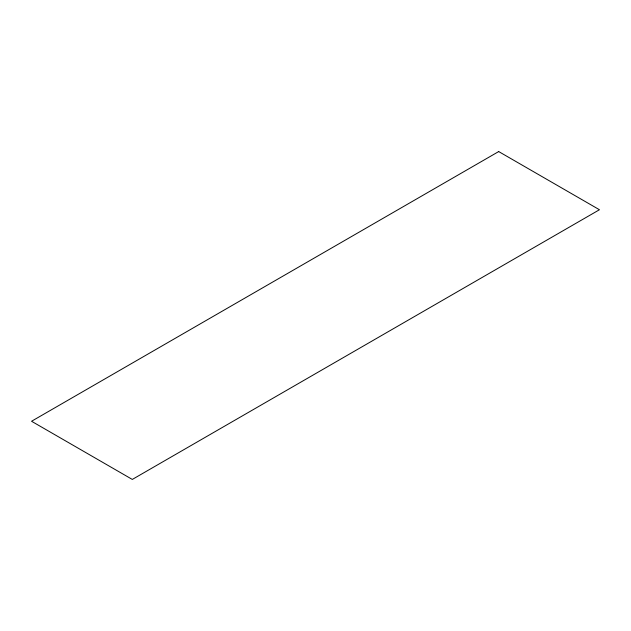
<?xml version="1.0" encoding="UTF-8"?>
<svg xmlns="http://www.w3.org/2000/svg" width="631" height="631" viewBox="0 0 631 631"><rect width="100%" height="100%" fill="white"/><g stroke="black" fill="none" stroke-linecap="round" stroke-linejoin="round"><path stroke-width="0.95" d="M498.695 151.566L31.55 421.263L132.305 479.434L599.45 209.737L498.695 151.566"/></g></svg>
